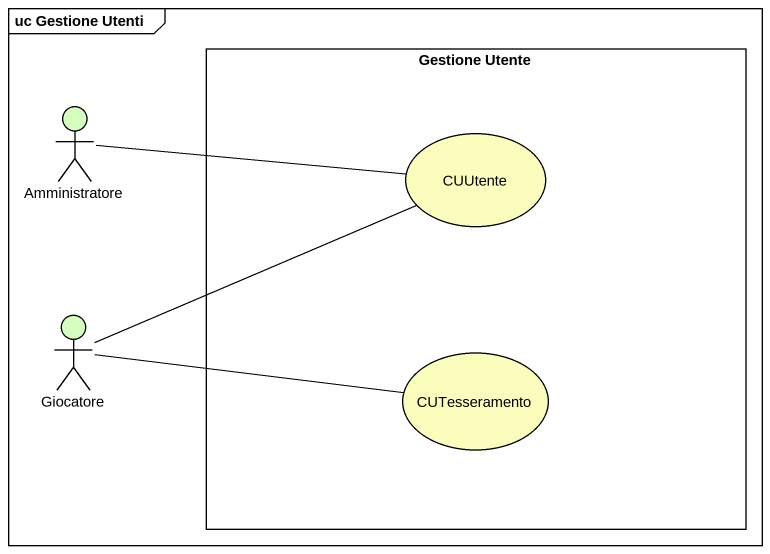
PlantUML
@startuml
mainframe uc Gestione Utenti
rectangle "Gestione Utente" as Gestione_Utente {
  usecase CUUtente #FBFDBC
  usecase CUTesseramento #FBFDBC
}
actor Amministratore #D4FFBF
actor Giocatore #D4FFBF
Amministratore -right- CUUtente
Giocatore -right- CUUtente
Giocatore -right- CUTesseramento
@enduml
